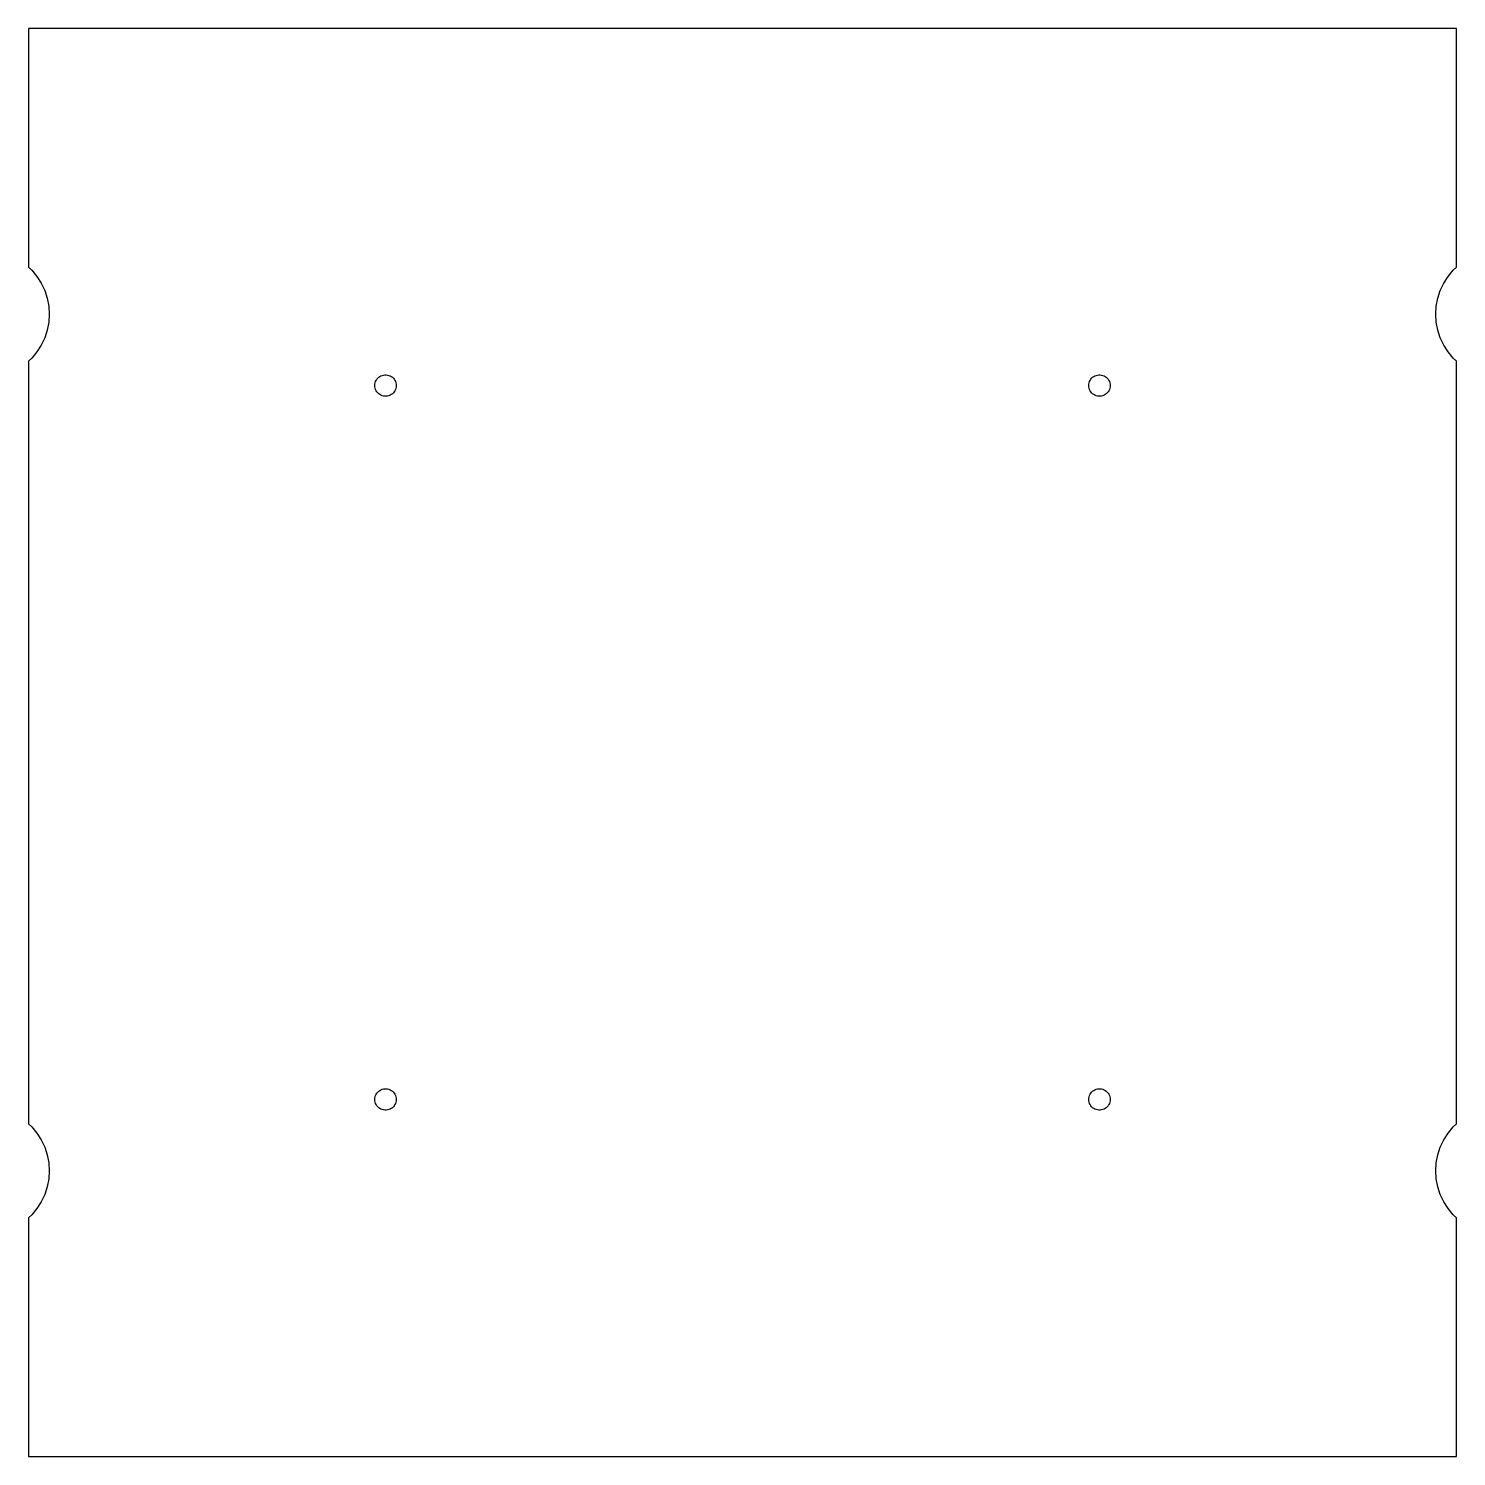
# Model space of a CAD drawing. Header units: metres. Extents: x -100 to 100, y -100 to 100.
import ezdxf

# ---------------------------------------------------------------- set-up
doc = ezdxf.new("R2010")
doc.units = ezdxf.units.M

msp = doc.modelspace()

# ---------------------------------------------------------------- linework, layer by layer
for p, q in [((100, 100), (-100, 100)), ((-100, 100), (-100, 66.5936)), ((100, 66.5936), (100, 100)), ((-100, 66.5936), (-99.5393, 66.1609)), ((-99.5393, 66.1609), (-98.8188, 65.2901)), ((98.8188, 65.2901), (99.5393, 66.1609)), ((99.5393, 66.1609), (100, 66.5936)), ((-98.8188, 65.2901), (-98.2132, 64.3358)), ((-98.2132, 64.3358), (-97.732, 63.3131)), ((97.732, 63.3131), (98.2132, 64.3358)), ((98.2132, 64.3358), (98.8188, 65.2901)), ((-97.732, 63.3131), (-97.3828, 62.2382)), ((-97.3828, 62.2382), (-97.171, 61.128)), ((97.171, 61.128), (97.3828, 62.2382)), ((97.3828, 62.2382), (97.732, 63.3131)), ((-97.171, 61.128), (-97.1, 60)), ((-97.1, 60), (-97.171, 58.872)), ((97.1, 60), (97.171, 61.128)), ((97.171, 58.872), (97.1, 60)), ((-97.171, 58.872), (-97.3828, 57.7618)), ((97.3828, 57.7618), (97.171, 58.872)), ((-97.732, 56.6869), (-98.2132, 55.6642)), ((-97.3828, 57.7618), (-97.732, 56.6869)), ((97.732, 56.6869), (97.3828, 57.7618)), ((98.2132, 55.6642), (97.732, 56.6869)), ((-98.8188, 54.7099), (-99.5393, 53.8391)), ((-98.2132, 55.6642), (-98.8188, 54.7099)), ((98.8188, 54.7099), (98.2132, 55.6642)), ((99.5393, 53.8391), (98.8188, 54.7099)), ((-99.5393, 53.8391), (-100, 53.4064)), ((-100, 53.4064), (-100, -53.4064)), ((100, 53.4064), (99.5393, 53.8391)), ((100, -53.4064), (100, 53.4064)), ((-51.5, 50), (-51.4882, 50.188)), ((-51.4882, 49.812), (-51.5, 50)), ((-51.4882, 50.188), (-51.4529, 50.373)), ((-51.4529, 50.373), (-51.3947, 50.5522)), ((-51.3947, 50.5522), (-51.3145, 50.7226)), ((-51.3145, 50.7226), (-51.2135, 50.8817)), ((-51.2135, 50.8817), (-51.0934, 51.0268)), ((-51.0934, 51.0268), (-50.9561, 51.1558)), ((-50.9561, 51.1558), (-50.8037, 51.2665)), ((-50.8037, 51.2665), (-50.6387, 51.3572)), ((-50.6387, 51.3572), (-50.4635, 51.4266)), ((-50.4635, 51.4266), (-50.2811, 51.4734)), ((-50.2811, 51.4734), (-50.0942, 51.497)), ((-50.0942, 51.497), (-49.9058, 51.497)), ((-49.9058, 51.497), (-49.7189, 51.4734)), ((-49.7189, 51.4734), (-49.5365, 51.4266)), ((-49.5365, 51.4266), (-49.3613, 51.3572)), ((-49.3613, 51.3572), (-49.1963, 51.2665)), ((-49.1963, 51.2665), (-49.0439, 51.1558)), ((-49.0439, 51.1558), (-48.9065, 51.0268)), ((-48.9065, 51.0268), (-48.7865, 50.8817)), ((-48.7865, 50.8817), (-48.6855, 50.7226)), ((-48.6855, 50.7226), (-48.6053, 50.5522)), ((-48.6053, 50.5522), (-48.5471, 50.373)), ((-48.5471, 50.373), (-48.5118, 50.188)), ((-48.5118, 50.188), (-48.5, 50)), ((-48.5, 50), (-48.5118, 49.812)), ((48.5, 50), (48.5118, 50.188)), ((48.5118, 49.812), (48.5, 50)), ((48.5118, 50.188), (48.5471, 50.373)), ((48.5471, 50.373), (48.6053, 50.5522)), ((48.6053, 50.5522), (48.6855, 50.7226)), ((48.6855, 50.7226), (48.7865, 50.8817)), ((48.7865, 50.8817), (48.9065, 51.0268)), ((48.9065, 51.0268), (49.0439, 51.1558)), ((49.0439, 51.1558), (49.1963, 51.2665)), ((49.1963, 51.2665), (49.3613, 51.3572)), ((49.3613, 51.3572), (49.5365, 51.4266)), ((49.5365, 51.4266), (49.7189, 51.4734)), ((49.7189, 51.4734), (49.9058, 51.497)), ((49.9058, 51.497), (50.0942, 51.497)), ((50.0942, 51.497), (50.2811, 51.4734)), ((50.2811, 51.4734), (50.4635, 51.4266)), ((50.4635, 51.4266), (50.6387, 51.3572)), ((50.6387, 51.3572), (50.8037, 51.2665)), ((50.8037, 51.2665), (50.9561, 51.1558)), ((50.9561, 51.1558), (51.0934, 51.0268)), ((51.0934, 51.0268), (51.2135, 50.8817)), ((51.2135, 50.8817), (51.3145, 50.7226)), ((51.3145, 50.7226), (51.3947, 50.5522)), ((51.3947, 50.5522), (51.4529, 50.373)), ((51.4529, 50.373), (51.4882, 50.188)), ((51.4882, 50.188), (51.5, 50)), ((51.5, 50), (51.4882, 49.812)), ((-51.4529, 49.627), (-51.4882, 49.812)), ((-51.3947, 49.4478), (-51.4529, 49.627)), ((-51.3145, 49.2774), (-51.3947, 49.4478)), ((-51.2135, 49.1183), (-51.3145, 49.2774)), ((-51.0934, 48.9732), (-51.2135, 49.1183)), ((-50.9561, 48.8442), (-51.0934, 48.9732)), ((-50.8037, 48.7335), (-50.9561, 48.8442)), ((-50.6387, 48.6427), (-50.8037, 48.7335)), ((-50.4635, 48.5734), (-50.6387, 48.6427)), ((-50.2811, 48.5266), (-50.4635, 48.5734)), ((-50.0942, 48.5029), (-50.2811, 48.5266)), ((-49.9058, 48.5029), (-50.0942, 48.5029)), ((-49.7189, 48.5266), (-49.9058, 48.5029)), ((-49.5365, 48.5734), (-49.7189, 48.5266)), ((-49.3613, 48.6427), (-49.5365, 48.5734)), ((-49.1963, 48.7335), (-49.3613, 48.6427)), ((-49.0439, 48.8442), (-49.1963, 48.7335)), ((-48.9065, 48.9732), (-49.0439, 48.8442)), ((-48.7865, 49.1183), (-48.9065, 48.9732)), ((-48.6855, 49.2774), (-48.7865, 49.1183)), ((-48.6053, 49.4478), (-48.6855, 49.2774)), ((-48.5471, 49.627), (-48.6053, 49.4478)), ((-48.5118, 49.812), (-48.5471, 49.627)), ((48.5471, 49.627), (48.5118, 49.812)), ((48.6053, 49.4478), (48.5471, 49.627)), ((48.6855, 49.2774), (48.6053, 49.4478)), ((48.7865, 49.1183), (48.6855, 49.2774)), ((48.9065, 48.9732), (48.7865, 49.1183)), ((49.0439, 48.8442), (48.9065, 48.9732)), ((49.1963, 48.7335), (49.0439, 48.8442)), ((49.3613, 48.6427), (49.1963, 48.7335)), ((49.5365, 48.5734), (49.3613, 48.6427)), ((49.7189, 48.5266), (49.5365, 48.5734)), ((49.9058, 48.5029), (49.7189, 48.5266)), ((50.0942, 48.5029), (49.9058, 48.5029)), ((50.2811, 48.5266), (50.0942, 48.5029)), ((50.4635, 48.5734), (50.2811, 48.5266)), ((50.6387, 48.6427), (50.4635, 48.5734)), ((50.8037, 48.7335), (50.6387, 48.6427)), ((50.9561, 48.8442), (50.8037, 48.7335)), ((51.0934, 48.9732), (50.9561, 48.8442)), ((51.2135, 49.1183), (51.0934, 48.9732)), ((51.3145, 49.2774), (51.2135, 49.1183)), ((51.3947, 49.4478), (51.3145, 49.2774)), ((51.4529, 49.627), (51.3947, 49.4478)), ((51.4882, 49.812), (51.4529, 49.627)), ((-51.5, -50), (-51.4882, -49.812)), ((-51.4882, -50.188), (-51.5, -50)), ((-51.4882, -49.812), (-51.4529, -49.627)), ((-51.4529, -49.627), (-51.3947, -49.4478)), ((-51.3947, -49.4478), (-51.3145, -49.2774)), ((-51.3145, -49.2774), (-51.2135, -49.1183)), ((-51.2135, -49.1183), (-51.0934, -48.9732)), ((-51.0934, -48.9732), (-50.9561, -48.8442)), ((-50.9561, -48.8442), (-50.8037, -48.7335)), ((-50.8037, -48.7335), (-50.6387, -48.6427)), ((-50.6387, -48.6427), (-50.4635, -48.5734)), ((-50.4635, -48.5734), (-50.2811, -48.5266)), ((-50.2811, -48.5266), (-50.0942, -48.5029)), ((-50.0942, -48.5029), (-49.9058, -48.5029)), ((-49.9058, -48.5029), (-49.7189, -48.5266)), ((-49.7189, -48.5266), (-49.5365, -48.5734)), ((-49.5365, -48.5734), (-49.3613, -48.6427)), ((-49.3613, -48.6427), (-49.1963, -48.7335)), ((-49.1963, -48.7335), (-49.0439, -48.8442)), ((-49.0439, -48.8442), (-48.9065, -48.9732)), ((-48.9065, -48.9732), (-48.7865, -49.1183)), ((-48.7865, -49.1183), (-48.6855, -49.2774)), ((-48.6855, -49.2774), (-48.6053, -49.4478)), ((-48.6053, -49.4478), (-48.5471, -49.627)), ((-48.5471, -49.627), (-48.5118, -49.812)), ((-48.5118, -49.812), (-48.5, -50)), ((-48.5, -50), (-48.5118, -50.188)), ((48.5, -50), (48.5118, -49.812)), ((48.5118, -50.188), (48.5, -50)), ((48.5118, -49.812), (48.5471, -49.627)), ((48.5471, -49.627), (48.6053, -49.4478)), ((48.6053, -49.4478), (48.6855, -49.2774)), ((48.6855, -49.2774), (48.7865, -49.1183)), ((48.7865, -49.1183), (48.9065, -48.9732)), ((48.9065, -48.9732), (49.0439, -48.8442)), ((49.0439, -48.8442), (49.1963, -48.7335)), ((49.1963, -48.7335), (49.3613, -48.6427)), ((49.3613, -48.6427), (49.5365, -48.5734)), ((49.5365, -48.5734), (49.7189, -48.5266)), ((49.7189, -48.5266), (49.9058, -48.5029)), ((49.9058, -48.5029), (50.0942, -48.5029)), ((50.0942, -48.5029), (50.2811, -48.5266)), ((50.2811, -48.5266), (50.4635, -48.5734)), ((50.4635, -48.5734), (50.6387, -48.6427)), ((50.6387, -48.6427), (50.8037, -48.7335)), ((50.8037, -48.7335), (50.9561, -48.8442)), ((50.9561, -48.8442), (51.0934, -48.9732)), ((51.0934, -48.9732), (51.2135, -49.1183)), ((51.2135, -49.1183), (51.3145, -49.2774)), ((51.3145, -49.2774), (51.3947, -49.4478)), ((51.3947, -49.4478), (51.4529, -49.627)), ((51.4529, -49.627), (51.4882, -49.812)), ((51.4882, -49.812), (51.5, -50)), ((51.5, -50), (51.4882, -50.188)), ((-51.4529, -50.373), (-51.4882, -50.188)), ((-51.3947, -50.5522), (-51.4529, -50.373)), ((-51.3145, -50.7226), (-51.3947, -50.5522)), ((-51.2135, -50.8817), (-51.3145, -50.7226)), ((-51.0934, -51.0268), (-51.2135, -50.8817)), ((-50.9561, -51.1558), (-51.0934, -51.0268)), ((-50.8037, -51.2665), (-50.9561, -51.1558)), ((-50.6387, -51.3572), (-50.8037, -51.2665)), ((-50.4635, -51.4266), (-50.6387, -51.3572)), ((-50.2811, -51.4734), (-50.4635, -51.4266)), ((-50.0942, -51.497), (-50.2811, -51.4734)), ((-49.9058, -51.497), (-50.0942, -51.497)), ((-49.7189, -51.4734), (-49.9058, -51.497)), ((-49.5365, -51.4266), (-49.7189, -51.4734)), ((-49.3613, -51.3572), (-49.5365, -51.4266)), ((-49.1963, -51.2665), (-49.3613, -51.3572)), ((-49.0439, -51.1558), (-49.1963, -51.2665)), ((-48.9065, -51.0268), (-49.0439, -51.1558)), ((-48.7865, -50.8817), (-48.9065, -51.0268)), ((-48.6855, -50.7226), (-48.7865, -50.8817)), ((-48.6053, -50.5522), (-48.6855, -50.7226)), ((-48.5471, -50.373), (-48.6053, -50.5522)), ((-48.5118, -50.188), (-48.5471, -50.373)), ((48.5471, -50.373), (48.5118, -50.188)), ((48.6053, -50.5522), (48.5471, -50.373)), ((48.6855, -50.7226), (48.6053, -50.5522)), ((48.7865, -50.8817), (48.6855, -50.7226)), ((48.9065, -51.0268), (48.7865, -50.8817)), ((49.0439, -51.1558), (48.9065, -51.0268)), ((49.1963, -51.2665), (49.0439, -51.1558)), ((49.3613, -51.3572), (49.1963, -51.2665)), ((49.5365, -51.4266), (49.3613, -51.3572)), ((49.7189, -51.4734), (49.5365, -51.4266)), ((49.9058, -51.497), (49.7189, -51.4734)), ((50.0942, -51.497), (49.9058, -51.497)), ((50.2811, -51.4734), (50.0942, -51.497)), ((50.4635, -51.4266), (50.2811, -51.4734)), ((50.6387, -51.3572), (50.4635, -51.4266)), ((50.8037, -51.2665), (50.6387, -51.3572)), ((50.9561, -51.1558), (50.8037, -51.2665)), ((51.0934, -51.0268), (50.9561, -51.1558)), ((51.2135, -50.8817), (51.0934, -51.0268)), ((51.3145, -50.7226), (51.2135, -50.8817)), ((51.3947, -50.5522), (51.3145, -50.7226)), ((51.4529, -50.373), (51.3947, -50.5522)), ((51.4882, -50.188), (51.4529, -50.373)), ((-100, -53.4064), (-99.5393, -53.8391)), ((-99.5393, -53.8391), (-98.8188, -54.7099)), ((98.8188, -54.7099), (99.5393, -53.8391)), ((99.5393, -53.8391), (100, -53.4064)), ((-98.8188, -54.7099), (-98.2132, -55.6642)), ((-98.2132, -55.6642), (-97.732, -56.6869)), ((97.732, -56.6869), (98.2132, -55.6642)), ((98.2132, -55.6642), (98.8188, -54.7099)), ((-97.732, -56.6869), (-97.3828, -57.7618)), ((-97.3828, -57.7618), (-97.171, -58.872)), ((97.171, -58.872), (97.3828, -57.7618)), ((97.3828, -57.7618), (97.732, -56.6869)), ((-97.171, -58.872), (-97.1, -60)), ((-97.1, -60), (-97.171, -61.128)), ((97.1, -60), (97.171, -58.872)), ((97.171, -61.128), (97.1, -60)), ((-97.171, -61.128), (-97.3828, -62.2382)), ((97.3828, -62.2382), (97.171, -61.128)), ((-97.732, -63.3131), (-98.2132, -64.3358)), ((-97.3828, -62.2382), (-97.732, -63.3131)), ((97.732, -63.3131), (97.3828, -62.2382)), ((98.2132, -64.3358), (97.732, -63.3131)), ((-98.8188, -65.2901), (-99.5393, -66.1609)), ((-98.2132, -64.3358), (-98.8188, -65.2901)), ((98.8188, -65.2901), (98.2132, -64.3358)), ((99.5393, -66.1609), (98.8188, -65.2901)), ((-99.5393, -66.1609), (-100, -66.5936)), ((-100, -66.5936), (-100, -100)), ((100, -66.5936), (99.5393, -66.1609)), ((100, -100), (100, -66.5936)), ((-100, -100), (100, -100))]:
    msp.add_line(p, q)

doc.saveas('drawing.dxf')
